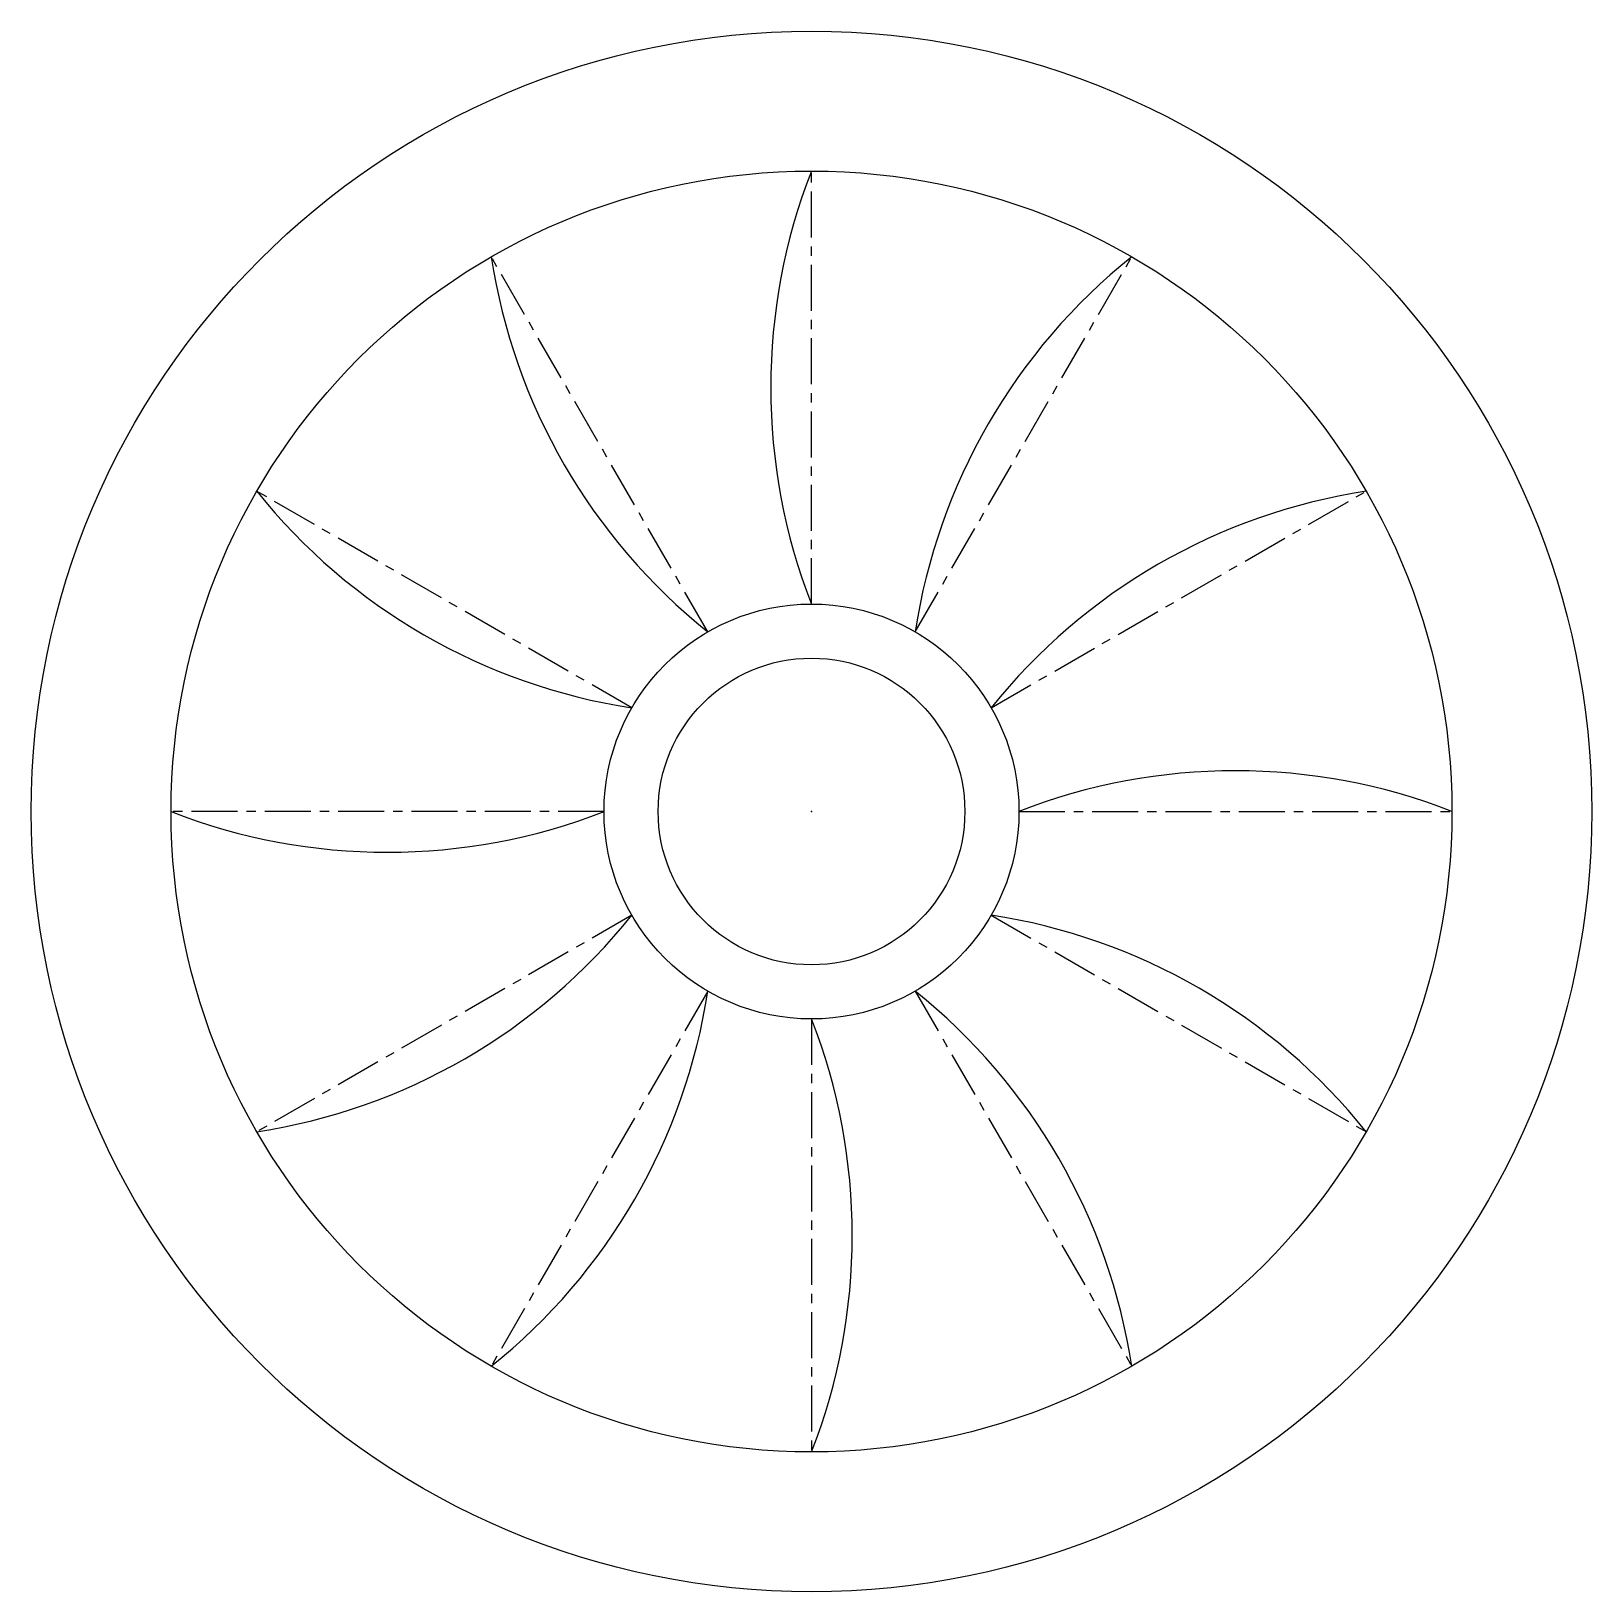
# Model space of a CAD drawing. Header units: millimetres. Extents: x -216 to 216, y -216 to 216.
import ezdxf

# ---------------------------------------------------------------- set-up
doc = ezdxf.new("R2010")
doc.units = ezdxf.units.MM
doc.header["$PDSIZE"] = -1
doc.linetypes.add('CENTERX2', pattern=[20.32, 12.7, -2.54, 2.54, -2.54])

msp = doc.modelspace()

# ---------------------------------------------------------------- linework, layer by layer
at = {"color": 7, "linetype": 'CENTERX2'}
for p, q in [((0, 57.5), (0, 177.5)), ((-28.75, 49.8), (-88.75, 153.72)), ((28.75, 49.8), (88.75, 153.72)), ((-49.8, 28.75), (-153.72, 88.75)), ((49.8, 28.75), (153.72, 88.75)), ((-57.5, 0), (-177.5, 0)), ((57.5, 0), (177.5, 0)), ((-49.8, -28.75), (-153.72, -88.75)), ((49.8, -28.75), (153.72, -88.75)), ((-28.75, -49.8), (-88.75, -153.72)), ((28.75, -49.8), (88.75, -153.72)), ((0, -57.5), (0, -177.5))]:
    msp.add_line(p, q, dxfattribs=at)
at = {"color": 7, "linetype": 'Continuous'}
for radius in [216.26, 177.5, 57.5, 42.5]:
    msp.add_circle((0, 0), radius, dxfattribs=at)
at = {"color": 7, "linetype": 'Continuous', "lineweight": 25}
for radius in [177.5, 42.5]:
    msp.add_circle((0, 0), radius, dxfattribs=at)
at = {"color": 7, "linetype": 'Continuous'}
for centre, start, end in [((153.7, 117.5), 158.6763, 201.3237), ((74.36, 178.61), 188.6763, 231.3237), ((191.86, 24.91), 128.6763, 171.3237), ((-24.91, 191.86), 218.6763, 261.3237), ((178.61, -74.36), 98.6763, 141.3237), ((117.5, -153.7), 68.6763, 111.3237), ((-117.5, 153.7), 248.6763, 291.3237), ((-178.61, 74.36), 278.6763, 321.3237), ((24.91, -191.86), 38.6763, 81.3237), ((-191.86, -24.91), 308.6763, 351.3237), ((-74.36, -178.61), 8.6763, 51.3237), ((-153.7, -117.5), 338.6763, 21.3237)]:
    msp.add_arc(centre, 165, start, end, dxfattribs=at)
msp.add_point((0, 0), dxfattribs=at)
msp.add_point((0, 0), dxfattribs=at)

doc.saveas('drawing.dxf')
